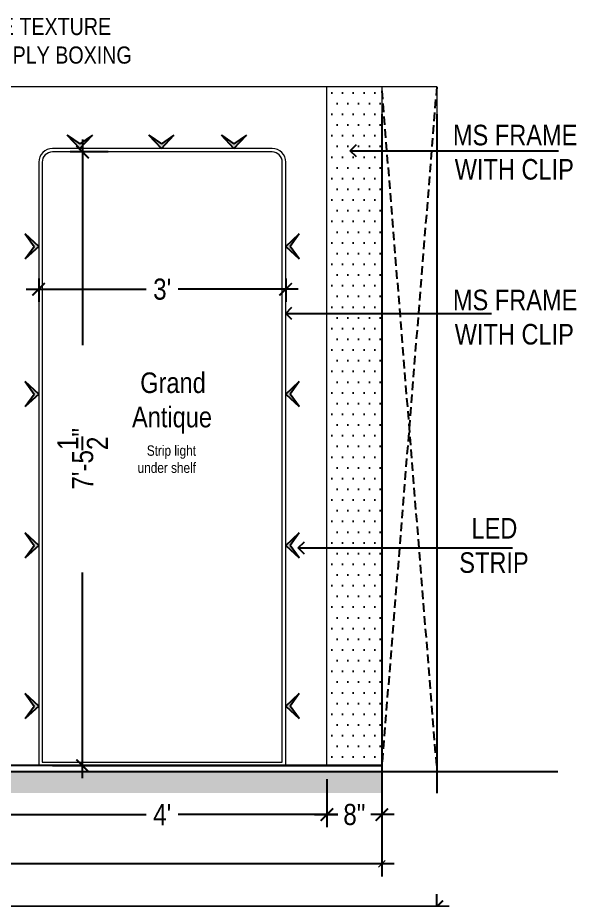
# Model space of a CAD drawing. Header units: inches. Extents: x -109431 to 29005, y -34715 to -1756.
# Drawn here: x -45656.6 to -45575.2, y -11943.9 to -11815.2 of the extents above; entities that cross this region are included whole.
import ezdxf

# ---------------------------------------------------------------- set-up
doc = ezdxf.new("R2010")
doc.units = ezdxf.units.IN
doc.header["$LTSCALE"] = 0.05
doc.header["$MEASUREMENT"] = 0
doc.header["$PDMODE"] = 3
doc.header["$PDSIZE"] = -4
for name, pattern in [('A2-XREF-115_FURN$0$HIDDEN', [0.375, 0.25, -0.125]), ('ACAD_ISO03W100', [30, 12, -18]), ('CONTINOUS', [0]), ('DASHED2', [0.375, 0.25, -0.125])]:
    doc.linetypes.add(name, pattern=pattern)
doc.layers.get('Defpoints').update_dxf_attribs({"linetype": 'DASHED2'})
for name, color, linetype in [('Civil Dimension - Text', 7, 'Continuous'), ('Eleavtion', 11, 'Continuous'), ('Flooring Hatch', 251, 'Continuous'), ('Flooring Layout', 7, 'Continuous'), ('text', 4, 'Continuous')]:
    doc.layers.add(name, color=color, linetype=linetype)
doc.layers.add('FURNITURE', color=1, linetype='Continuous', lineweight=18)
doc.styles.add('4MMOF3-8', font='ARIALN.TTF', dxfattribs={"height": 5.12})
doc.styles.add('9-128OF1-4', font='ARIALN.TTF', dxfattribs={"height": 3.0792})
doc.dimstyles.new('DIM 1-4', dxfattribs={"dimtxt": 3.0792, "dimasz": 1.82, "dimexe": 1.82, "dimexo": 0, "dimgap": 0.09, "dimtad": 0, "dimzin": 0, "dimdsep": 46, "dimlunit": 4, "dimtxsty": '9-128OF1-4', "dimblk": 'ARCHTICK', "dimcen": 1.8125, "dimdle": 1.82, "dimclrd": 8, "dimclre": 8, "dimadec": 0, "dimazin": 0, "dimtfac": 1, "dimtofl": 0, "dimtmove": 0, "dimatfit": 3, "dimldrblk": 'OPEN90', "dimfxl": 1, "dimtolj": 1, "dimtzin": 0, "dimlwd": -1, "dimarcsym": 0})

# ---------------------------------------------------------------- blocks, each defined once
blk = doc.blocks.new('adwawd')
at = {"layer": 'Flooring Hatch', "ltscale": 50, "true_color": 0xcd6928}
h = blk.add_hatch(color=32, dxfattribs=at)
h.dxf.hatch_style = 1
h.paths.add_polyline_path([(-77941.34, -7094.04), (-77946.01, -7099.05), (-77941.34, -7095.73), (-77936.68, -7099.05)])
at = {"layer": 'Civil Dimension - Text', "color": 2, "ltscale": 50}
for p, q in [((-77941.34, -7094.04), (-77946.01, -7099.05)), ((-77946.01, -7099.05), (-77941.34, -7095.73)), ((-77941.34, -7094.04), (-77936.68, -7099.05)), ((-77936.68, -7099.05), (-77941.34, -7095.73))]:
    blk.add_line(p, q, dxfattribs=at)
blk = doc.blocks.new('_ArchTick')
at = {"color": 0, "const_width": 0.15}
blk.add_lwpolyline([(-0.5, -0.5), (0.5, 0.5)], dxfattribs=at)
blk = doc.blocks.new('_Open90')
at = {"color": 0, "linetype": 'ByBlock', "lineweight": -2}
for p, q in [((0, 0), (-1, 0)), ((-0.5, 0.5), (0, 0)), ((0, 0), (-0.5, -0.5))]:
    blk.add_line(p, q, dxfattribs=at)
blk = doc.blocks.new('*D689')
at = {"layer": 'Defpoints', "color": 0, "ltscale": 50, "transparency": 16777216}
for p in [(-45659.53, -11926.27), (-45611.53, -11926.27), (-45611.53, -11931.44)]:
    blk.add_point(p, dxfattribs=at)
at = {"layer": 'Flooring Layout', "color": 8, "linetype": 'ACAD_ISO03W100', "lineweight": -2, "ltscale": 50, "transparency": 16777216}
for p, q in [((-45659.53, -11926.27), (-45659.53, -11933.26)), ((-45611.53, -11926.27), (-45611.53, -11933.26))]:
    blk.add_line(p, q, dxfattribs=at)
at = {"layer": 'Flooring Layout', "color": 8, "linetype": 'ACAD_ISO03W100', "ltscale": 50, "transparency": 16777216}
for p, q in [((-45661.35, -11931.44), (-45636.83, -11931.44)), ((-45609.71, -11931.44), (-45634.22, -11931.44))]:
    blk.add_line(p, q, dxfattribs=at)
at = {"layer": 'Flooring Layout', "color": 8, "ltscale": 50, "transparency": 16777216, "rotation": 180}
blk.add_blockref('_ArchTick', (-45659.53, -11931.44), dxfattribs=at)
at = {"layer": 'Flooring Layout', "color": 8, "ltscale": 50, "transparency": 16777216}
blk.add_blockref('_ArchTick', (-45611.53, -11931.44), dxfattribs=at)
at = {"layer": 'Flooring Layout', "color": 0, "ltscale": 50, "transparency": 16777216, "insert": (-45635.53, -11931.44), "char_height": 3.079, "attachment_point": 5, "style": '9-128OF1-4', "bg_fill": 3, "box_fill_scale": 1.25, "bg_fill_color": 256, "bg_fill_true_color": 13158600, "bg_fill_transparency": 0}
blk.add_mtext("\\A1;4'", dxfattribs=at)
blk = doc.blocks.new('*D690')
at = {"layer": 'Defpoints', "color": 0, "ltscale": 50, "transparency": 16777216}
for p in [(-45611.53, -11926.27), (-45603.53, -11926.27), (-45603.53, -11931.44)]:
    blk.add_point(p, dxfattribs=at)
at = {"layer": 'Flooring Layout', "color": 8, "linetype": 'ACAD_ISO03W100', "lineweight": -2, "ltscale": 50, "transparency": 16777216}
for p, q in [((-45611.53, -11926.27), (-45611.53, -11933.26)), ((-45603.53, -11926.27), (-45603.53, -11933.26))]:
    blk.add_line(p, q, dxfattribs=at)
at = {"layer": 'Flooring Layout', "color": 8, "linetype": 'ACAD_ISO03W100', "ltscale": 50, "transparency": 16777216}
for p, q in [((-45613.35, -11931.44), (-45609.07, -11931.44)), ((-45601.71, -11931.44), (-45605.98, -11931.44))]:
    blk.add_line(p, q, dxfattribs=at)
at = {"layer": 'Flooring Layout', "color": 8, "ltscale": 50, "transparency": 16777216, "xscale": 1.82, "yscale": 1.82, "zscale": 1.82, "rotation": 180}
blk.add_blockref('_ArchTick', (-45611.53, -11931.44), dxfattribs=at)
at = {"layer": 'Flooring Layout', "color": 8, "ltscale": 50, "transparency": 16777216, "xscale": 1.82, "yscale": 1.82, "zscale": 1.82}
blk.add_blockref('_ArchTick', (-45603.53, -11931.44), dxfattribs=at)
at = {"layer": 'Flooring Layout', "color": 0, "ltscale": 50, "transparency": 16777216, "insert": (-45607.53, -11931.44), "char_height": 3.079, "attachment_point": 5, "style": '9-128OF1-4', "bg_fill": 3, "box_fill_scale": 1.25, "bg_fill_color": 256, "bg_fill_true_color": 13158600, "bg_fill_transparency": 0}
blk.add_mtext('\\A1;8"', dxfattribs=at)
blk = doc.blocks.new('*D673')
at = {"layer": 'Defpoints', "color": 0, "linetype": 'CONTINOUS', "ltscale": 50, "transparency": 16777216}
for p in [(-45814.68, -11933.18), (-45603.53, -11933.18), (-45603.53, -11938.63)]:
    blk.add_point(p, dxfattribs=at)
at = {"layer": 'Flooring Layout', "color": 8, "linetype": 'Continuous', "lineweight": -2, "ltscale": 50, "transparency": 16777216}
for p, q in [((-45814.68, -11933.18), (-45814.68, -11940.45)), ((-45603.53, -11933.18), (-45603.53, -11940.45))]:
    blk.add_line(p, q, dxfattribs=at)
at = {"layer": 'Flooring Layout', "color": 8, "linetype": 'CONTINOUS', "ltscale": 50, "transparency": 16777216}
for p, q in [((-45816.5, -11938.63), (-45714.38, -11938.63)), ((-45601.71, -11938.63), (-45703.83, -11938.63))]:
    blk.add_line(p, q, dxfattribs=at)
at = {"layer": 'Flooring Layout', "color": 8, "linetype": 'CONTINOUS', "ltscale": 50, "transparency": 16777216, "rotation": 180}
blk.add_blockref('_ArchTick', (-45814.68, -11938.63), dxfattribs=at)
at = {"layer": 'Flooring Layout', "color": 8, "linetype": 'CONTINOUS', "ltscale": 50, "transparency": 16777216}
blk.add_blockref('_ArchTick', (-45603.53, -11938.63), dxfattribs=at)
at = {"layer": 'Flooring Layout', "color": 0, "linetype": 'CONTINOUS', "ltscale": 50, "transparency": 16777216, "insert": (-45709.1, -11938.63), "char_height": 3.0792, "attachment_point": 5, "style": '9-128OF1-4', "bg_fill": 3, "box_fill_scale": 1.25, "bg_fill_color": 256, "bg_fill_true_color": 13158600, "bg_fill_transparency": 0}
blk.add_mtext('\\A1;17\'-7{\\H1x;\\S1/4;}"', dxfattribs=at)
blk = doc.blocks.new('*D676')
at = {"layer": 'Defpoints', "color": 0, "ltscale": 50, "transparency": 16777216}
for p in [(-45643.4, -11834.8), (-45647.13, -11924.3), (-45644.66, -11924.3)]:
    blk.add_point(p, dxfattribs=at)
at = {"layer": 'Flooring Layout', "color": 8, "linetype": 'ACAD_ISO03W100', "ltscale": 50, "transparency": 16777216}
for p, q in [((-45647.13, -11832.98), (-45647.13, -11875.18)), ((-45647.13, -11926.12), (-45647.13, -11883.91))]:
    blk.add_line(p, q, dxfattribs=at)
at = {"layer": 'Flooring Layout', "color": 8, "linetype": 'ACAD_ISO03W100', "lineweight": -2, "ltscale": 50, "transparency": 16777216}
for p, q in [((-45643.4, -11834.8), (-45648.95, -11834.8)), ((-45644.66, -11924.3), (-45648.95, -11924.3))]:
    blk.add_line(p, q, dxfattribs=at)
at = {"layer": 'Flooring Layout', "color": 8, "ltscale": 50, "transparency": 16777216, "xscale": 1.82, "yscale": 1.82, "zscale": 1.82}
for p, rotation in [((-45647.13, -11834.8), 90), ((-45647.13, -11924.3), 270)]:
    blk.add_blockref('_ArchTick', p, dxfattribs=dict(at, rotation=rotation))
at = {"layer": 'Flooring Layout', "color": 0, "ltscale": 50, "transparency": 16777216, "insert": (-45647.13, -11879.55), "char_height": 3.0792, "attachment_point": 5, "rotation": 90, "style": '9-128OF1-4', "bg_fill": 3, "box_fill_scale": 1.25, "bg_fill_color": 256, "bg_fill_true_color": 13158600, "bg_fill_transparency": 0}
blk.add_mtext('\\A1;7\'-5{\\H1x;\\S1/2;}"', dxfattribs=at)
blk = doc.blocks.new('*D677')
at = {"layer": 'Defpoints', "color": 0, "ltscale": 50, "transparency": 16777216}
for p in [(-45653.53, -11853.23), (-45617.53, -11853.23), (-45617.53, -11854.82)]:
    blk.add_point(p, dxfattribs=at)
at = {"layer": 'Flooring Layout', "color": 8, "linetype": 'ACAD_ISO03W100', "lineweight": -2, "ltscale": 50, "transparency": 16777216}
for p, q in [((-45653.53, -11853.23), (-45653.53, -11856.64)), ((-45617.53, -11853.23), (-45617.53, -11856.64))]:
    blk.add_line(p, q, dxfattribs=at)
at = {"layer": 'Flooring Layout', "color": 8, "linetype": 'ACAD_ISO03W100', "ltscale": 50, "transparency": 16777216}
for p, q in [((-45655.35, -11854.82), (-45636.78, -11854.82)), ((-45615.71, -11854.82), (-45634.27, -11854.82))]:
    blk.add_line(p, q, dxfattribs=at)
at = {"layer": 'Flooring Layout', "color": 8, "ltscale": 50, "transparency": 16777216, "xscale": 1.82, "yscale": 1.82, "zscale": 1.82, "rotation": 180}
blk.add_blockref('_ArchTick', (-45653.53, -11854.82), dxfattribs=at)
at = {"layer": 'Flooring Layout', "color": 8, "ltscale": 50, "transparency": 16777216, "xscale": 1.82, "yscale": 1.82, "zscale": 1.82}
blk.add_blockref('_ArchTick', (-45617.53, -11854.82), dxfattribs=at)
at = {"layer": 'Flooring Layout', "color": 0, "ltscale": 50, "transparency": 16777216, "insert": (-45635.53, -11854.82), "char_height": 3.079, "attachment_point": 5, "style": '9-128OF1-4', "bg_fill": 3, "box_fill_scale": 1.25, "bg_fill_color": 256, "bg_fill_true_color": 13158600, "bg_fill_transparency": 0}
blk.add_mtext("\\A1;3'", dxfattribs=at)
blk = doc.blocks.new('*D939')
at = {"layer": 'Civil Dimension - Text', "color": 8, "linetype": 'CONTINOUS', "lineweight": -2, "ltscale": 50, "transparency": 16777216}
for p, q in [((-45825.51, -11973.83), (-45825.51, -11943.04)), ((-45595.51, -11973.86), (-45595.51, -11943.04))]:
    blk.add_line(p, q, dxfattribs=at)
at = {"layer": 'Civil Dimension - Text', "color": 8, "linetype": 'CONTINOUS', "ltscale": 50, "transparency": 16777216}
for p, q in [((-45827.33, -11944.86), (-45695.73, -11944.86)), ((-45593.69, -11944.86), (-45687.11, -11944.86))]:
    blk.add_line(p, q, dxfattribs=at)
at = {"layer": 'Defpoints', "color": 0, "ltscale": 50, "transparency": 16777216}
for p in [(-45595.51, -11944.86), (-45825.51, -11973.83), (-45595.51, -11973.86)]:
    blk.add_point(p, dxfattribs=at)
at = {"layer": 'Civil Dimension - Text', "color": 8, "ltscale": 50, "transparency": 16777216, "xscale": 1.82, "yscale": 1.82, "zscale": 1.82, "rotation": 180}
blk.add_blockref('_ArchTick', (-45825.51, -11944.86), dxfattribs=at)
at = {"layer": 'Civil Dimension - Text', "color": 8, "ltscale": 50, "transparency": 16777216, "xscale": 1.82, "yscale": 1.82, "zscale": 1.82}
blk.add_blockref('_ArchTick', (-45595.51, -11944.86), dxfattribs=at)
at = {"layer": 'Civil Dimension - Text', "color": 0, "ltscale": 50, "transparency": 16777216, "insert": (-45691.42, -11944.86), "char_height": 3.079, "attachment_point": 5, "style": '9-128OF1-4', "bg_fill": 3, "box_fill_scale": 1.25, "bg_fill_color": 256, "bg_fill_true_color": 13158600, "bg_fill_transparency": 0}
blk.add_mtext('\\A1;19\'-2"', dxfattribs=at)

msp = doc.modelspace()

# ---------------------------------------------------------------- hatches: boundary and pattern name
at = {"layer": 'Flooring Layout', "ltscale": 50}
h = msp.add_hatch(dxfattribs=at)
h.set_pattern_fill('DOTS', color=256, scale=25)
h.set_pattern_definition([(0, (-542.059, 55.0894), (0.78125, 1.5625), [0, -1.5625])])
h.paths.add_polyline_path([(-45603.52594, -11825.29524), (-45611.52594, -11825.29524), (-45611.52594, -11924.29524), (-45603.52594, -11924.29524)])
h = msp.add_hatch(dxfattribs=at)
h.set_pattern_fill('AR-CONC', color=256)
h.set_pattern_definition([(50, (8, -2.149), (7.1726018, -0.62752135), [0.75, -8.25]), (355, (8, -2.149), (-1.3875133, 7.5219213), [0.6, -6.6]), (100.451444, (8.598, -2.2015), (5.7850885, 6.8943999), [0.6374019, -7.0114211]), (46.1842, (8, -0.149), (10.6724133, -1.6551928), [1.125, -12.375]), (96.635635, (8.889, -0.287), (9.3466195, 9.741186), [0.9561034, -10.5171376]), (351.184164, (8, -0.149), (9.3466195, 9.741186), [0.9, -9.9]), (21, (9, -0.649), (5.9690705, -4.0261889), [0.75, -8.25]), (326, (9, -0.649), (2.4331533, 7.2515005), [0.6, -6.6]), (71.451445, (9.4974, -0.985), (8.4022238, 3.2253115), [0.6374019, -7.0114211]), (37.5, (8, -2.1492), (0.12159855, 3.32893854), [0, -6.52, 0, -6.7, 0, -6.625]), (7.5, (8, -2.1492), (2.63069537, 3.94411712), [0, -3.82, 0, -6.37, 0, -2.525]), (327.5, (5.77, -2.1492), (5.33822436, -0.22554872), [0, -2.5, 0, -7.8, 0, -10.35]), (317.5, (4.77, -2.1492), (5.8318617, 1.00104982), [0, -3.25, 0, -5.18, 0, -7.35])])
h.paths.add_polyline_path([(-45603.52594, -11925.14599), (-45806.6817, -11925.14599), (-45806.68084, -11928.29524), (-45603.52594, -11928.29524)])

# ---------------------------------------------------------------- linework, layer by layer
at = {"layer": 'Eleavtion', "ltscale": 50}
msp.add_line((-45859.97137, -11925.14599), (-45577.84719, -11925.14599), dxfattribs=at)
at = {"layer": 'Flooring Layout', "linetype": 'A2-XREF-115_FURN$0$HIDDEN', "ltscale": 100}
for p, q in [((-45595.52594, -11825.29524), (-45603.52594, -11924.29524)), ((-45595.52594, -11924.29524), (-45603.52594, -11825.29524))]:
    msp.add_line(p, q, dxfattribs=at)
at = {"layer": 'Flooring Layout', "ltscale": 50}
for p, q in [((-45603.52594, -11829.29524), (-45603.52594, -11928.29524)), ((-45595.5268, -11829.29524), (-45595.5268, -11928.29524)), ((-45603.52594, -11924.29524), (-45798.68255, -11924.29524)), ((-45651.52594, -11924.29524), (-45603.52594, -11924.29524))]:
    msp.add_line(p, q, dxfattribs=at)
at = {"layer": 'FURNITURE', "ltscale": 50}
for p, q in [((-45595.52594, -11825.29524), (-45822.68084, -11825.29524)), ((-45611.52594, -11924.29524), (-45611.52594, -11825.29524)), ((-45603.52594, -11825.29524), (-45603.52594, -11924.29524)), ((-45595.52594, -11825.29524), (-45595.52594, -11924.29524))]:
    msp.add_line(p, q, dxfattribs=at)
for points in [[(-45653.52551, -11924.29524), (-45617.52551, -11924.29524), (-45617.52551, -11836.29524, 0.414213562), (-45619.52551, -11834.29524), (-45651.52551, -11834.29524, 0.414213562), (-45653.52551, -11836.29524)], [(-45653.02551, -11923.79524), (-45618.02551, -11923.79524), (-45618.02551, -11836.29524, 0.414213562), (-45619.52551, -11834.79524), (-45651.52551, -11834.79524, 0.414213562), (-45653.02551, -11836.29524)]]:
    msp.add_lwpolyline(points, format="xyb", close=True, dxfattribs=at)

# ---------------------------------------------------------------- block references
at = {"layer": 'Civil Dimension - Text', "yscale": 0.3918184986101589, "zscale": 0.3918184986101589}
for p, xscale, rotation in [((-15108.67368, -14613.87023), -0.3918184986101589, 180), ((-15096.78812, -14613.87023), -0.3918184986101589, 180), ((-15086.22408, -14613.87023), -0.3918184986101589, 180), ((-42873.95053, -42387.42606), 0.3918184986101589, 270), ((-48397.1005, -42387.42606), -0.3918184986101589, 90), ((-42873.95053, -42408.95858), 0.3918184986101589, 270), ((-48397.1005, -42408.95858), -0.3918184986101589, 90), ((-42873.95053, -42431.03784), 0.3918184986101589, 270), ((-48397.1005, -42431.03784), -0.3918184986101589, 90), ((-42873.95053, -42454.477), 0.3918184986101589, 270), ((-48397.1005, -42454.477), -0.3918184986101589, 90)]:
    msp.add_blockref('adwawd', p, dxfattribs=dict(at, xscale=xscale, rotation=rotation))

# ---------------------------------------------------------------- texts
at = {"layer": 'text', "ltscale": 50, "width": 105.1209635, "style": '4MMOF3-8'}
for s, insert, char_height, attachment_point in [('\\pi39.81833;{\\C32;\\c2648525;COFFEE TEXTURE \\P\\pi36.92184;PAINT ON PLY BOXING}', (-45708.56847, -11818.59519), 2.5, 4), ('\\pi43.71191;{\\C32;\\c2648525;MS FRAME \\P\\pi43.97283;WITH CLIP}', (-45636.8741, -11834.84669), 3, 4), ('\\pi43.71191;{\\C32;\\c2648525;MS FRAME \\P\\pi43.97283;WITH CLIP}', (-45636.8741, -11858.89806), 3, 4), ('\\pi48.00523;Grand \\P\\pi46.80707;Antique', (-45686.73985, -11871.40578), 3, 4), ('{\\C32;\\c2648525;Strip light \\Punder shelf}', (-45630.60986, -11879.60978), 1.5, 6), ('\\pi49.43565;{\\C32;\\c2648525;LED \\P\\pi47.65427;STRIP}', (-45639.89051, -11892.1987), 3, 4)]:
    msp.add_mtext(s, dxfattribs=dict(at, insert=insert, char_height=char_height, attachment_point=attachment_point))

# ---------------------------------------------------------------- leaders
at = {"layer": 'Flooring Layout', "ltscale": 50}
for points in [[(-45608.11906, -11834.61493), (-45577.75175, -11834.61493)], [(-45617.52551, -11858.34097), (-45587.55313, -11858.34097)], [(-45615.70693, -11892.5421), (-45584.48995, -11892.5421)]]:
    msp.add_leader(points, dimstyle='DIM 1-4', override={"dimgap": 0.09, "dimtad": 0, "dimfxl": 0.1875, "dimtfill": 1, "dimarcsym": 1}, dxfattribs=at)

# ---------------------------------------------------------------- next in the draw order: dimensions: what is measured, and where the dimension line sits
dim = msp.add_linear_dim(base=(-45611.52594, -11931.44449), p1=(-45659.52508, -11926.26771), p2=(-45611.52594, -11926.26771), dimstyle='DIM 1-4', override={"dimasz": 1, "dimtmove": 1, "dimfxl": 0.1875, "dimtfill": 1, "dimarcsym": 1}, dxfattribs=at)
dim.commit()
dim.dimension.update_dxf_attribs({"geometry": '*D689', "text_midpoint": (-45635.52551, -11931.44449)})

# ---------------------------------------------------------------- next in the draw order: dimensions: what is measured, and where the dimension line sits
dim = msp.add_linear_dim(base=(-45647.13352, -11924.29524), p1=(-45643.39709, -11834.79524), p2=(-45644.65537, -11924.29524), angle=90, dimstyle='DIM 1-4', override={"dimfxl": 0.1875, "dimtfill": 1, "dimarcsym": 1}, dxfattribs=at)
dim.commit()
dim.dimension.update_dxf_attribs({"geometry": '*D676', "text_midpoint": (-45647.13352, -11879.54524)})
dim = msp.add_linear_dim(base=(-45603.52594, -11931.44449), p1=(-45611.52594, -11926.26771), p2=(-45603.52594, -11926.26771), dimstyle='DIM 1-4', override={"dimtmove": 1, "dimfxl": 0.1875, "dimtfill": 1, "dimarcsym": 1}, dxfattribs=at)
dim.commit()
dim.dimension.update_dxf_attribs({"geometry": '*D690', "text_midpoint": (-45607.52594, -11931.44449)})

# ---------------------------------------------------------------- next in the draw order: dimensions: what is measured, and where the dimension line sits
dim = msp.add_linear_dim(base=(-45617.52551, -11854.81962), p1=(-45653.52551, -11853.22592), p2=(-45617.52551, -11853.22592), dimstyle='DIM 1-4', override={"dimfxl": 0.1875, "dimtfill": 1, "dimarcsym": 1}, dxfattribs=at)
dim.commit()
dim.dimension.update_dxf_attribs({"geometry": '*D677', "text_midpoint": (-45635.52551, -11854.81962)})
at = {"layer": 'Flooring Layout', "linetype": 'CONTINOUS', "ltscale": 50}
dim = msp.add_linear_dim(base=(-45603.52594, -11938.63036), p1=(-45814.68084, -11933.17984), p2=(-45603.52594, -11933.17984), dimstyle='DIM 1-4', override={"dimasz": 1, "dimtmove": 1, "dimfxl": 0.1875, "dimtfill": 1, "dimarcsym": 1}, dxfattribs=at)
dim.commit()
dim.dimension.update_dxf_attribs({"geometry": '*D673', "text_midpoint": (-45709.10339, -11938.63036)})

# ---------------------------------------------------------------- next in the draw order: dimensions: what is measured, and where the dimension line sits
at = {"layer": 'Civil Dimension - Text', "ltscale": 50}
dim = msp.add_linear_dim(base=(-45595.50639, -11944.85878), p1=(-45825.50638, -11973.83192), p2=(-45595.50639, -11973.8648), angle=180, dimstyle='DIM 1-4', override={"dimtmove": 1, "dimfxl": 0.1875, "dimtfill": 1, "dimarcsym": 1}, dxfattribs=at)
dim.commit()
dim.dimension.update_dxf_attribs({"geometry": '*D939', "text_midpoint": (-45691.4207, -11944.85878), "dimtype": 160})

doc.saveas('drawing.dxf')
